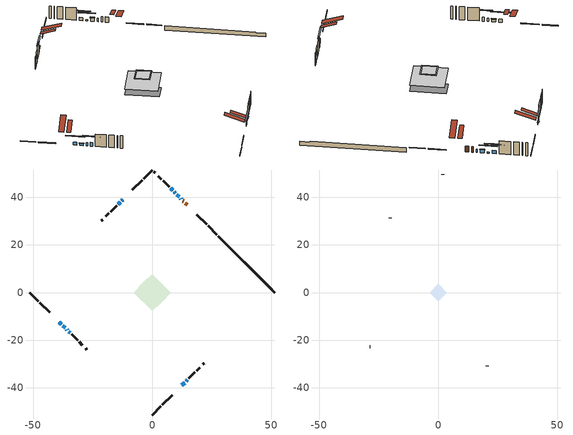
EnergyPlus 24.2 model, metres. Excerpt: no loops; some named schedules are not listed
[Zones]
conditioned space
 floor outside (Floor1 construction): -1.02,0 0,1.02 1.02,0 0,-1.02 z0.46
 floor adiabatic (AdiabaticFloorConstruction): -7.71,0 0,7.71 7.71,0 0,-7.71 z2.9
 floor foundation (Slab1 construction): -5.91,2.17 -2.17,5.91 5.91,-2.17 2.17,-5.91 z-1.22
 wall outside (RimJoist1 construction): 0,-51.38 3.6,-47.78 / -51.38,0 -47.78,-3.6 / 0,51.38 -3.6,47.78 / 27.07,24.31 23.47,27.91 z0.46:0.76
 wall outside (RimJoist2 construction): 4.25,-47.12 8.31,-43.07 / -47.12,-4.25 -43.07,-8.31 / -4.25,47.12 -8.31,43.07 / 22.81,28.57 18.76,32.62 z0.46:0.76
 wall outside (AdiabaticWallConstruction 1): 14.65,36.73 13.86,37.52 / 13.2,38.18 12.84,38.54 z0.46:2.49
 wall outside (AdiabaticWallConstruction): 12.19,39.19 11.89,39.49 / -35.92,-15.46 -35.62,-15.76 z0.46:1.68; 11.23,40.15 10.37,41.01 / -38.96,-12.42 -38.09,-13.28 / 8.55,42.82 7.69,43.69 z0.46:1.6; -12.42,38.96 -12.85,38.53 z0.46:1.07; -37.44,-13.94 -36.58,-14.8 z0.46:1.22; 9.71,41.66 9.21,42.17 z0.46:0.92; -13.51,37.87 -14.31,37.07 z0.46:1.96; 12.42,-38.96 13.53,-37.84 / 14.19,-37.19 14.75,-36.63 z0.46:1.86; -34.97,-16.41 -34.46,-16.92 z0.46:1.91
 wall outside (Wall1 construction): 15.4,-35.97 17.92,-33.45 / -33.81,-17.57 -31.29,-20.09 / -14.96,36.42 -17.48,33.9 / 7.03,44.34 4.51,46.86 z0.46:5.34
 wall outside (Wall2 construction): 18.58,-32.8 19.88,-31.5 / -30.63,-20.75 -29.33,-22.05 / -18.14,33.24 -19.44,31.94 / 3.86,47.52 2.56,48.82 z0.46:5.34
 wall outside (Wall4 construction): 21.26,-30.12 21.78,-29.6 / -27.95,-23.43 -27.43,-23.95 / -20.82,30.56 -21.34,30.04 / 1.18,50.2 0.66,50.72 z0.46:5.34
 wall foundation (FoundationWall1 construction): 27.72,23.65,-1.22 27.72,23.65,0.46 49.01,2.37,0.46 49.01,2.37,0.15 51.38,0,0.15 51.38,0,-1.22
 window (WindowConstruction 10): 12.18,39.19 11.89,39.49 z0.46:1.68
 window (WindowConstruction 6): 11.23,40.15 10.37,41.01 z0.46:1.6
 window (WindowConstruction 7): -12.42,38.96 -12.85,38.53 z0.46:1.07
 window (WindowConstruction 8): -38.96,-12.42 -38.1,-13.28 z0.46:1.6
 window (WindowConstruction 9): -37.44,-13.94 -36.58,-14.8 z0.46:1.22
 window (WindowConstruction 11): -35.92,-15.46 -35.62,-15.75 z0.46:1.68
 window (WindowConstruction): 9.71,41.67 9.21,42.17 z0.46:0.92
 window (WindowConstruction 1): -13.51,37.87 -14.31,37.07 z0.46:1.96
 window (WindowConstruction 2): 12.42,-38.96 13.53,-37.85 z0.46:1.86
 window (WindowConstruction 3): 14.19,-37.19 14.75,-36.63 z0.46:1.86
 window (WindowConstruction 4): -34.97,-16.41 -34.46,-16.91 z0.46:1.91
 window (WindowConstruction 5): 8.55,42.83 7.69,43.69 z0.46:1.6
 door (Door): 14.65,36.73 13.86,37.52 z0.46:2.49
 door (Door 1): 13.2,38.18 12.84,38.54 z0.46:2.49
 ceiling adiabatic (AdiabaticFloorConstruction): 0,-7.71 7.71,0 0,7.71 -7.71,0 z2.9
 roof outside (Roof2 construction): 11.76,-39.61,5.34 8.31,-36.16,6.97 7.4,-37.07,6.97 10.85,-40.52,5.34; -39.61,-11.76,5.34 -36.16,-8.31,6.97 -37.07,-7.4,6.97 -40.52,-10.85,5.34; -11.76,39.61,5.34 -8.31,36.16,6.97 -7.4,37.07,6.97 -10.85,40.52,5.34; 15.3,36.08,5.34 11.85,32.62,6.97 12.76,31.71,6.97 16.21,35.16,5.34
attic - vented
 floor to conditioned space (Floor2 construction Reversed): -3.18,0 0,3.18 3.18,0 0,-3.18 z5.34
 floor to conditioned space (Floor3 construction Reversed): -3.61,0 0,3.61 3.61,0 0,-3.61 z5.34
 wall outside (Wall3 construction): 20.53,-30.84 20.6,-30.78 / -28.68,-22.7 -28.61,-22.77 / -20.09,31.28 -20.16,31.22 / 1.9,49.48 1.84,49.54 z0.46:5.34
 roof outside (Roof1 construction): 10.2,-41.18,5.34 5.51,-36.5,7.54 4.28,-37.73,7.54 8.96,-42.42,5.34; -41.18,-10.2,5.34 -36.5,-5.51,7.54 -37.73,-4.28,7.54 -42.42,-8.96,5.34; -10.2,41.18,5.34 -5.51,36.5,7.54 -4.28,37.73,7.54 -8.96,42.42,5.34; 16.87,34.51,5.34 12.19,29.83,7.54 13.42,28.59,7.54 18.1,33.27,5.34
shading: 10.23,41.15 11.37,40 11.67,40.3 10.52,41.44 z1.8; -12.99,38.38 -12.28,39.1 -12.57,39.39 -13.29,38.68 z1.27; -36.28,-15.09 -40.77,-10.61 -41.06,-10.9 -36.58,-15.38 z4.16; -36.43,-14.94 -37.58,-13.8 -37.87,-14.09 -36.73,-15.24 z1.42; 7.4,43.98 11.52,39.86 11.81,40.15 7.69,44.27 z3.48; -16.12,35.26 -11.7,39.68 -11.99,39.97 -16.41,35.55 z4.52; 15.34,-36.03 10.61,-40.77 10.9,-41.06 15.63,-36.33 z4.42; 14.89,-36.49 14.05,-37.33 14.34,-37.62 15.18,-36.78 z2.06; -32.65,-18.72 -36.78,-14.6 -37.07,-14.89 -32.94,-19.02 z4.47; 5.88,45.5 10.36,41.01 10.65,41.31 6.17,45.79 z4.16
[Building]
Building 1: Terrain=Suburbs
[Site:Location]
Sydney AP_NS: Latitude {deg}=46.16; Longitude {deg}=-60.05; Time Zone {hr}=-4; Elevation {m}=62; Keep Site Location Information=Yes
[Site:GroundTemperature:Shallow]
2.62187, 0.93492, 0.799824, 1.60037, 4.8141, 8.01286, 10.786, 12.5427, 12.692, 11.2632, 8.56075, 5.46011
[Site:WaterMainsTemperature]
Calculation Method=Schedule; Temperature Schedule=mains temperature schedule
[Material] Roughness=Rough; Thermal Absorptance=0.9
Name | Thickness {m} | Conductivity {W/m-K} | Density {kg/m3} | Specific Heat {J/kg-K} | Solar Absorptance | Visible Absorptance
asphalt or fiberglass shingles | 0.00635 | 0.162714 | 1121.4 | 1465.45 | 0.4 | 0.4
ceiling loosefill ins | 0.0846667 | 0.0480833 | 16.02 | 1046.75 | 0.7 | 0.7
ceiling loosefill ins 1 | 0.169333 | 0.0480833 | 16.02 | 1046.75 | 0.7 | 0.7
ceiling stud and cavity | 0.1397 | 1.03031 | 65.682 | 1177.47 | 0.7 | 0.7
ceiling stud and cavity 1 | 0.1397 | 0.106066 | 65.682 | 1177.47 | 0.7 | 0.7
concrete 4.0 in. | 0.1016 | 1.803125 | 2242.8 | 837.4 | 0.7 | 0.7
concrete 8.0 in. | 0.2032 | 1.803125 | 2242.8 | 837.4 | 0.7 | 0.7
door material | 0.04445 | 0.053851 | 512.64 | 1214.23 | 0.7 | 0.7
door material 1 | 0.04445 | 0.188738 | 512.64 | 1214.23 | 0.7 | 0.7
floor covering | 0.0127 | 0.0433444 | 54.468 | 1339.84 | 0.6 | 0.6
floor rigid ins; wall rigid ins | 0.512978 | 0.029427 | 32.04 | 1214.23 | 0.7 | 0.7
floor stud and cavity | 0.1397 | 1.05506 | 92.3553 | 1139.71 | 0.7 | 0.7
floor stud and cavity 1 | 0.1397 | 1.75129 | 37.0049 | 1207.88 | 0.7 | 0.7
furniture material conditioned space 1 | 0.1524 | 0.115458 | 640.8 | 1214.23 | 0.6 | 0.6
gypsum board | 0.0127 | 0.160291 | 801 | 837.4 | 0.6 | 0.6
osb sheathing 0.5 in. | 0.0127 | 0.115458 | 512.64 | 1214.23 | 0.7 | 0.7
osb sheathing 0.75 in. | 0.01905 | 0.115458 | 512.64 | 1214.23 | 0.7 | 0.7
osb sheathing 2.0 in. | 0.0508 | 0.115458 | 512.64 | 1214.23 | 0.7 | 0.7
rim joist rigid ins | 0.051816 | 0.029427 | 32.04 | 1214.23 | 0.7 | 0.7
rim joist stud and cavity | 0.0508 | 0.0292721 | 125.044 | 1163.47 | 0.6 | 0.6
rim joist stud and cavity 1 | 0.0508 | 0.0406006 | 125.044 | 1163.47 | 0.6 | 0.6
roof stud and cavity | 0.2032 | 0.117661 | 78.34581 | 1123.46 | 0.7 | 0.7
wall stud and cavity | 0.1397 | 0.0926851 | 139.0536 | 1170.24 | 0.7 | 0.7
wall stud and cavity 1 | 0.1397 | 0.0965188 | 139.0536 | 1170.24 | 0.7 | 0.7
wall stud and cavity 2 | 0.0889 | 6.9971 | 50.32683 | 1063.81 | 0.6 | 0.6
wall stud and cavity 3 | 0.1397 | 0.208055 | 139.0536 | 1170.24 | 0.7 | 0.7
wall stud and cavity 4 | 0.0889 | 0.380278 | 52.3479 | 1209.89 | 0.7 | 0.7
wall stud and cavity 5 | 0.0889 | 0.391764 | 83.0341 | 1211.67 | 0.7 | 0.7
wood siding | 0.0254 | 0.102417 | 544.68 | 1172.36 | 0.4 | 0.4
wood siding 1 | 0.00254 | 0.102417 | 544.68 | 1172.36 | 0.4 | 0.4
wood siding 2; wood siding 3; wood siding 4 | 0.0254 | 0.102417 | 544.68 | 1172.36 | 0.7 | 0.7
[WindowMaterial:SimpleGlazingSystem]
Name | U-Factor {W/m2-K} | Solar Heat Gain Coefficient
WindowMaterial | 3.24441 | 0.44
WindowMaterial 1 | 3.28813 | 0.58
WindowMaterial 2 | 3.28075 | 0.54
WindowMaterial 3 | 3.273367 | 0.56
WindowMaterial 4 | 3.28927 | 0.56
WindowMaterial 5 | 3.304596 | 0.58
WindowMaterial 6 | 3.27961 | 0.52
WindowMaterial 7 | 3.04227 | 0.45
WindowMaterial 8 | 2.986628 | 0.6
[Construction]
AdiabaticFloorConstruction: floor stud and cavity 1, floor rigid ins, osb sheathing 0.75 in., floor covering
AdiabaticWallConstruction: wood siding 3, wall rigid ins, wall stud and cavity 4, gypsum board
AdiabaticWallConstruction 1: wood siding 4, wall rigid ins, wall stud and cavity 4, gypsum board
Door: door material
Door 1: door material 1
Floor1 construction: floor stud and cavity, osb sheathing 0.75 in., floor covering
Floor2 construction Reversed: gypsum board, ceiling stud and cavity, ceiling loosefill ins
Floor3 construction Reversed: gypsum board, ceiling stud and cavity 1, ceiling loosefill ins 1
FoundationWall1 construction: concrete 8.0 in.
furniture construction conditioned space 1: furniture material conditioned space 1
PartitionWallConstruction: gypsum board, wall stud and cavity 5, gypsum board
RimJoist1 construction: wood siding 2, osb sheathing 2.0 in., rim joist stud and cavity
RimJoist2 construction: wood siding 2, rim joist rigid ins, osb sheathing 2.0 in., rim joist stud and cavity 1
Roof1 construction: asphalt or fiberglass shingles
Roof2 construction: asphalt or fiberglass shingles, osb sheathing 0.75 in., roof stud and cavity, gypsum board
Slab1 construction: concrete 4.0 in.
Wall1 construction: wood siding, osb sheathing 0.5 in., wall stud and cavity, gypsum board
Wall2 construction: wood siding, osb sheathing 0.5 in., wall stud and cavity 1, gypsum board
Wall3 construction: wood siding 1, wall stud and cavity 2
Wall4 construction: wood siding, osb sheathing 0.5 in., wall stud and cavity 3, gypsum board
WindowConstruction: WindowMaterial
WindowConstruction 1: WindowMaterial 1
WindowConstruction 10: WindowMaterial 7
WindowConstruction 11: WindowMaterial 8
WindowConstruction 2; WindowConstruction 3: WindowMaterial 2
WindowConstruction 4: WindowMaterial 3
WindowConstruction 5; WindowConstruction 6; WindowConstruction 8: WindowMaterial 4
WindowConstruction 7: WindowMaterial 5
WindowConstruction 9: WindowMaterial 6
[Zone] Multiplier=1; Part of Total Floor Area=Yes
Name | Volume {m3}
attic - vented | 16.5666
conditioned space | 373.7
[Space]
Name | Zone | Volume {m3}
attic - vented 1 | attic - vented | 16.5666
conditioned space 1 | conditioned space | 373.7
[ZoneInfiltration:EffectiveLeakageArea]
infil attic - vented 1: Zone or Space=attic - vented 1; Schedule=Always On Discrete; Effective Air Leakage Area {cm2}=1631.65; Stack Coefficient=0.00049263; Wind Coefficient=1.49962e-05
[ZoneMixing]
whole house fan mix: Zone or Space=attic - vented; Schedule=Always On Continuous; Design Flow Rate Calculation Method=Flow/Zone; Design Flow Rate {m3/s}=0; Source Zone or Space=conditioned space
[SurfaceProperty:ExposedFoundationPerimeter]
Slab1: Exposed Perimeter Calculation Method=TotalExposedPerimeter; Total Exposed Perimeter {m}=33.452
[InternalMass] Zone or ZoneList=conditioned space; Space or SpaceList=conditioned space 1
Name | Construction | Surface Area {m2}
furniture mass conditioned space 1 | furniture construction conditioned space 1 | 72.6323
partition wall mass | PartitionWallConstruction | 181.581
[Lights]
interior lighting: Zone or ZoneList or Space or SpaceList=conditioned space 1; Schedule=interior lighting schedule; Design Level Calculation Method=LightingLevel; Lighting Level {W}=343.2; Return Air Fraction=0; Fraction Radiant=0.6; Fraction Visible=0.2; Fraction Replaceable=1
[People]
occupants: Zone or ZoneList or Space or SpaceList=conditioned space 1; Number of People Schedule=occupants schedule; Number of People Calculation Method=People; Number of People=3; Fraction Radiant=0.314171; Sensible Heat Fraction=0.56303; Activity Level Schedule=occupants activity schedule; Carbon Dioxide Generation Rate {m3/s-W}=0; Enable ASHRAE 55 Comfort Warnings=No; Mean Radiant Temperature Calculation Type=EnclosureAveraged
[ElectricEquipment] Zone or ZoneList or Space or SpaceList=conditioned space 1; Design Level Calculation Method=EquipmentLevel
Name | Schedule | Design Level {W} | Fraction Latent | Fraction Radiant | Fraction Lost
clothes dryer | clothes dryer schedule | 140.772 | 0.015 | 0.081 | 0.85
clothes washer | clothes washer schedule | 32.1985 | 0.03 | 0.162 | 0.7
cooking range | cooking range schedule | 215.147 | 0.08 | 0.432 | 0.2
dishwasher | dishwasher schedule | 66.8632 | 0.3 | 0.18 | 0.4
fridge | fridge schedule | 72.9452 | 0 | 0.6 | 0
mech vent bath fan 0 | mech vent bath fan 0 schedule | 25.1 | 0 | 0 | 1
mech vent house fan | mech vent house fan schedule | 0 | 0 | 0 | 1
mech vent house fan cfis | mech vent house fan cfis schedule | 0 | 0 | 0 | 0
mech vent range fan 0 | mech vent range fan 0 schedule | 57 | 0 | 0 | 1
misc plug loads | misc plug loads schedule | 494.7 | 0.045 | 0.513 | 0.1
whole house fan | Always On Discrete | 0 | 0 | 0 | 1
[OtherEquipment] Zone or ZoneList or Space or SpaceList=conditioned space 1; Design Level Calculation Method=EquipmentLevel
Name | Fuel Type | Schedule | Design Level {W} | Fraction Latent | Fraction Radiant | Fraction Lost
clothes dryer 1 | Electricity | clothes dryer schedule | 0 | 0.015 | 0.081 | 0.85
cooking range 1 | Electricity | cooking range schedule | 0 | 0.08 | 0.432 | 0.2
general water use latent | None | general water use schedule | 62.594 | 1 | 0 | 0
general water use sensible | None | general water use schedule | -61.6891 | 0 | 0.6 | 0
mech vent house fan latent load | None | Always On Discrete | 0 | 1 | 0 | 0
mech vent house fan sensible load | None | Always On Discrete | 0 | 0 | 0 | 0
water heater energy adjustment1 | FuelOilNo2 | Always On Discrete | 0.01 | 0 | 0 | 1
[ZoneInfiltration:DesignFlowRate] Zone or ZoneList or Space or SpaceList=conditioned space 1; Schedule=Always On Discrete; Design Flow Rate Calculation Method=Flow/Zone; Design Flow Rate {m3/s}=0
infil flow; natural vent flow; whole house fan flow
[Foundation:Kiva]
Foundation Kiva 1: Initial Indoor Air Temperature {C}=18; Wall Height Above Grade {m}=0.460004; Wall Depth Below Slab {m}=0.2032
[Foundation:Kiva:Settings]
Soil Conductivity {W/m-K}=0.849921; Soil Density {kg/m3}=1842.3; Soil Specific Heat {J/kg-K}=418.7; Ground Solar Absorptivity=0.9; Ground Thermal Absorptivity=0.9; Ground Surface Roughness {m}=0.03; Far-Field Width {m}=40; Deep-Ground Boundary Condition=ZeroFlux; Deep-Ground Depth {m}=40; Minimum Cell Dimension {m}=0.2; Maximum Cell Growth Coefficient=3; Simulation Timestep=Timestep
[Exterior:Lights]
exterior lighting: Schedule=exterior lighting schedule; Design Level {W}=75.6
[Schedule:Constant]
Name | Hourly Value
Always On Continuous; mech vent house fan schedule; mech vent house fan cfis schedule; Always On Discrete | 1
occupants activity schedule | 117.228
fridge schedule | 0
[Schedule:Week:Daily]
interior lighting schedule Week Rule - Jan1-Jan27: interior lighting schedule day, interior lighting schedule day, interior lighting schedule day, interior lighting schedule day, interior lighting schedule day, interior lighting schedule day, interior lighting schedule day, interior lighting schedule default day, interior lighting schedule default day, interior lighting schedule default day, interior lighting schedule default day, interior lighting schedule default day
interior lighting schedule Week Rule - Jan28-Feb3: interior lighting schedule day, interior lighting schedule day, interior lighting schedule day, interior lighting schedule day, interior lighting schedule day 1, interior lighting schedule day 1, interior lighting schedule day 1, interior lighting schedule default day, interior lighting schedule default day, interior lighting schedule default day, interior lighting schedule default day, interior lighting schedule default day
interior lighting schedule Week Rule - Feb4-Feb24: interior lighting schedule day 1, interior lighting schedule day 1, interior lighting schedule day 1, interior lighting schedule day 1, interior lighting schedule day 1, interior lighting schedule day 1, interior lighting schedule day 1, interior lighting schedule default day, interior lighting schedule default day, interior lighting schedule default day, interior lighting schedule default day, interior lighting schedule default day
interior lighting schedule Week Rule - Feb25-Mar3: interior lighting schedule day 1, interior lighting schedule day 1, interior lighting schedule day 1, interior lighting schedule day 1, interior lighting schedule day 2, interior lighting schedule day 2, interior lighting schedule day 2, interior lighting schedule default day, interior lighting schedule default day, interior lighting schedule default day, interior lighting schedule default day, interior lighting schedule default day
interior lighting schedule Week Rule - Mar4-Mar31: interior lighting schedule day 2, interior lighting schedule day 2, interior lighting schedule day 2, interior lighting schedule day 2, interior lighting schedule day 2, interior lighting schedule day 2, interior lighting schedule day 2, interior lighting schedule default day, interior lighting schedule default day, interior lighting schedule default day, interior lighting schedule default day, interior lighting schedule default day
interior lighting schedule Week Rule - Apr1-Apr28: interior lighting schedule day 3, interior lighting schedule day 3, interior lighting schedule day 3, interior lighting schedule day 3, interior lighting schedule day 3, interior lighting schedule day 3, interior lighting schedule day 3, interior lighting schedule default day, interior lighting schedule default day, interior lighting schedule default day, interior lighting schedule default day, interior lighting schedule default day
interior lighting schedule Week Rule - Apr29-May5: interior lighting schedule day 3, interior lighting schedule day 3, interior lighting schedule day 4, interior lighting schedule day 4, interior lighting schedule day 4, interior lighting schedule day 4, interior lighting schedule day 4, interior lighting schedule default day, interior lighting schedule default day, interior lighting schedule default day, interior lighting schedule default day, interior lighting schedule default day
interior lighting schedule Week Rule - May6-May26: interior lighting schedule day 4, interior lighting schedule day 4, interior lighting schedule day 4, interior lighting schedule day 4, interior lighting schedule day 4, interior lighting schedule day 4, interior lighting schedule day 4, interior lighting schedule default day, interior lighting schedule default day, interior lighting schedule default day, interior lighting schedule default day, interior lighting schedule default day
interior lighting schedule Week Rule - May27-Jun2: interior lighting schedule day 4, interior lighting schedule day 4, interior lighting schedule day 4, interior lighting schedule day 4, interior lighting schedule day 4, interior lighting schedule day 5, interior lighting schedule day 5, interior lighting schedule default day, interior lighting schedule default day, interior lighting schedule default day, interior lighting schedule default day, interior lighting schedule default day
interior lighting schedule Week Rule - Jun3-Jun30: interior lighting schedule day 5, interior lighting schedule day 5, interior lighting schedule day 5, interior lighting schedule day 5, interior lighting schedule day 5, interior lighting schedule day 5, interior lighting schedule day 5, interior lighting schedule default day, interior lighting schedule default day, interior lighting schedule default day, interior lighting schedule default day, interior lighting schedule default day
interior lighting schedule Week Rule - Jul1-Jul28: interior lighting schedule day 6, interior lighting schedule day 6, interior lighting schedule day 6, interior lighting schedule day 6, interior lighting schedule day 6, interior lighting schedule day 6, interior lighting schedule day 6, interior lighting schedule default day, interior lighting schedule default day, interior lighting schedule default day, interior lighting schedule default day, interior lighting schedule default day
interior lighting schedule Week Rule - Jul29-Aug4: interior lighting schedule day 6, interior lighting schedule day 6, interior lighting schedule day 6, interior lighting schedule day 7, interior lighting schedule day 7, interior lighting schedule day 7, interior lighting schedule day 7, interior lighting schedule default day, interior lighting schedule default day, interior lighting schedule default day, interior lighting schedule default day, interior lighting schedule default day
interior lighting schedule Week Rule - Aug5-Aug25: interior lighting schedule day 7, interior lighting schedule day 7, interior lighting schedule day 7, interior lighting schedule day 7, interior lighting schedule day 7, interior lighting schedule day 7, interior lighting schedule day 7, interior lighting schedule default day, interior lighting schedule default day, interior lighting schedule default day, interior lighting schedule default day, interior lighting schedule default day
interior lighting schedule Week Rule - Aug26-Sep1: interior lighting schedule day 7, interior lighting schedule day 7, interior lighting schedule day 7, interior lighting schedule day 7, interior lighting schedule day 7, interior lighting schedule day 7, interior lighting schedule day 8, interior lighting schedule default day, interior lighting schedule default day, interior lighting schedule default day, interior lighting schedule default day, interior lighting schedule default day
interior lighting schedule Week Rule - Sep2-Sep29: interior lighting schedule day 8, interior lighting schedule day 8, interior lighting schedule day 8, interior lighting schedule day 8, interior lighting schedule day 8, interior lighting schedule day 8, interior lighting schedule day 8, interior lighting schedule default day, interior lighting schedule default day, interior lighting schedule default day, interior lighting schedule default day, interior lighting schedule default day
interior lighting schedule Week Rule - Sep30-Oct6: interior lighting schedule day 8, interior lighting schedule day 9, interior lighting schedule day 9, interior lighting schedule day 9, interior lighting schedule day 9, interior lighting schedule day 9, interior lighting schedule day 9, interior lighting schedule default day, interior lighting schedule default day, interior lighting schedule default day, interior lighting schedule default day, interior lighting schedule default day
interior lighting schedule Week Rule - Oct7-Oct27: interior lighting schedule day 9, interior lighting schedule day 9, interior lighting schedule day 9, interior lighting schedule day 9, interior lighting schedule day 9, interior lighting schedule day 9, interior lighting schedule day 9, interior lighting schedule default day, interior lighting schedule default day, interior lighting schedule default day, interior lighting schedule default day, interior lighting schedule default day
interior lighting schedule Week Rule - Oct28-Nov3: interior lighting schedule day 9, interior lighting schedule day 9, interior lighting schedule day 9, interior lighting schedule day 9, interior lighting schedule day 10, interior lighting schedule day 10, interior lighting schedule day 10, interior lighting schedule default day, interior lighting schedule default day, interior lighting schedule default day, interior lighting schedule default day, interior lighting schedule default day
interior lighting schedule Week Rule - Nov4-Nov24: interior lighting schedule day 10, interior lighting schedule day 10, interior lighting schedule day 10, interior lighting schedule day 10, interior lighting schedule day 10, interior lighting schedule day 10, interior lighting schedule day 10, interior lighting schedule default day, interior lighting schedule default day, interior lighting schedule default day, interior lighting schedule default day, interior lighting schedule default day
interior lighting schedule Week Rule - Nov25-Dec1: interior lighting schedule day 10, interior lighting schedule day 10, interior lighting schedule day 10, interior lighting schedule day 10, interior lighting schedule day 10, interior lighting schedule day 10, interior lighting schedule day 11, interior lighting schedule default day, interior lighting schedule default day, interior lighting schedule default day, interior lighting schedule default day, interior lighting schedule default day
interior lighting schedule Week Rule - Dec2-Dec31: interior lighting schedule day 11, interior lighting schedule day 11, interior lighting schedule day 11, interior lighting schedule day 11, interior lighting schedule day 11, interior lighting schedule day 11, interior lighting schedule day 11, interior lighting schedule default day, interior lighting schedule default day, interior lighting schedule default day, interior lighting schedule default day, interior lighting schedule default day
occupants schedule Week Rule - Jan1-Dec31: occupants schedule day, occupants schedule day, occupants schedule day, occupants schedule day, occupants schedule day, occupants schedule day, occupants schedule day, occupants schedule default day, occupants schedule default day, occupants schedule default day, occupants schedule default day, occupants schedule default day
clothes dryer schedule Week Rule - Jan1-Dec31: clothes dryer schedule day, clothes dryer schedule day, clothes dryer schedule day, clothes dryer schedule day, clothes dryer schedule day, clothes dryer schedule day, clothes dryer schedule day, clothes dryer schedule default day, clothes dryer schedule default day, clothes dryer schedule default day, clothes dryer schedule default day, clothes dryer schedule default day
clothes washer schedule Week Rule - Jan1-Dec31: clothes washer schedule day, clothes washer schedule day, clothes washer schedule day, clothes washer schedule day, clothes washer schedule day, clothes washer schedule day, clothes washer schedule day, clothes washer schedule default day, clothes washer schedule default day, clothes washer schedule default day, clothes washer schedule default day, clothes washer schedule default day
cooking range schedule Week Rule - Jan1-Dec31: cooking range schedule day, cooking range schedule day, cooking range schedule day, cooking range schedule day, cooking range schedule day, cooking range schedule day, cooking range schedule day, cooking range schedule default day, cooking range schedule default day, cooking range schedule default day, cooking range schedule default day, cooking range schedule default day
dishwasher schedule Week Rule - Jan1-Dec31: dishwasher schedule day, dishwasher schedule day, dishwasher schedule day, dishwasher schedule day, dishwasher schedule day, dishwasher schedule day, dishwasher schedule day, dishwasher schedule default day, dishwasher schedule default day, dishwasher schedule default day, dishwasher schedule default day, dishwasher schedule default day
mech vent bath fan 0 schedule Week Rule - Jan1-Dec31: mech vent bath fan 0 schedule day, mech vent bath fan 0 schedule day, mech vent bath fan 0 schedule day, mech vent bath fan 0 schedule day, mech vent bath fan 0 schedule day, mech vent bath fan 0 schedule day, mech vent bath fan 0 schedule day, mech vent bath fan 0 schedule default day, mech vent bath fan 0 schedule default day, mech vent bath fan 0 schedule default day, mech vent bath fan 0 schedule default day, mech vent bath fan 0 schedule default day
mech vent range fan 0 schedule Week Rule - Jan1-Dec31: mech vent range fan 0 schedule day, mech vent range fan 0 schedule day, mech vent range fan 0 schedule day, mech vent range fan 0 schedule day, mech vent range fan 0 schedule day, mech vent range fan 0 schedule day, mech vent range fan 0 schedule day, mech vent range fan 0 schedule default day, mech vent range fan 0 schedule default day, mech vent range fan 0 schedule default day, mech vent range fan 0 schedule default day, mech vent range fan 0 schedule default day
misc plug loads schedule Week Rule - Jan1-Dec31: misc plug loads schedule day, misc plug loads schedule day, misc plug loads schedule day, misc plug loads schedule day, misc plug loads schedule day, misc plug loads schedule day, misc plug loads schedule day, misc plug loads schedule default day, misc plug loads schedule default day, misc plug loads schedule default day, misc plug loads schedule default day, misc plug loads schedule default day
general water use schedule Week Rule - Jan1-Dec31: general water use schedule day, general water use schedule day, general water use schedule day, general water use schedule day, general water use schedule day, general water use schedule day, general water use schedule day, general water use schedule default day, general water use schedule default day, general water use schedule default day, general water use schedule default day, general water use schedule default day
exterior lighting schedule Week Rule - Jan1-Jan27: exterior lighting schedule day, exterior lighting schedule day, exterior lighting schedule day, exterior lighting schedule day, exterior lighting schedule day, exterior lighting schedule day, exterior lighting schedule day, exterior lighting schedule default day, exterior lighting schedule default day, exterior lighting schedule default day, exterior lighting schedule default day, exterior lighting schedule default day
exterior lighting schedule Week Rule - Jan28-Feb3: exterior lighting schedule day, exterior lighting schedule day, exterior lighting schedule day, exterior lighting schedule day, exterior lighting schedule day 1, exterior lighting schedule day 1, exterior lighting schedule day 1, exterior lighting schedule default day, exterior lighting schedule default day, exterior lighting schedule default day, exterior lighting schedule default day, exterior lighting schedule default day
exterior lighting schedule Week Rule - Feb4-Feb24: exterior lighting schedule day 1, exterior lighting schedule day 1, exterior lighting schedule day 1, exterior lighting schedule day 1, exterior lighting schedule day 1, exterior lighting schedule day 1, exterior lighting schedule day 1, exterior lighting schedule default day, exterior lighting schedule default day, exterior lighting schedule default day, exterior lighting schedule default day, exterior lighting schedule default day
exterior lighting schedule Week Rule - Feb25-Mar3: exterior lighting schedule day 1, exterior lighting schedule day 1, exterior lighting schedule day 1, exterior lighting schedule day 1, exterior lighting schedule day 2, exterior lighting schedule day 2, exterior lighting schedule day 2, exterior lighting schedule default day, exterior lighting schedule default day, exterior lighting schedule default day, exterior lighting schedule default day, exterior lighting schedule default day
exterior lighting schedule Week Rule - Mar4-Mar31: exterior lighting schedule day 2, exterior lighting schedule day 2, exterior lighting schedule day 2, exterior lighting schedule day 2, exterior lighting schedule day 2, exterior lighting schedule day 2, exterior lighting schedule day 2, exterior lighting schedule default day, exterior lighting schedule default day, exterior lighting schedule default day, exterior lighting schedule default day, exterior lighting schedule default day
exterior lighting schedule Week Rule - Apr1-Apr28: exterior lighting schedule day 3, exterior lighting schedule day 3, exterior lighting schedule day 3, exterior lighting schedule day 3, exterior lighting schedule day 3, exterior lighting schedule day 3, exterior lighting schedule day 3, exterior lighting schedule default day, exterior lighting schedule default day, exterior lighting schedule default day, exterior lighting schedule default day, exterior lighting schedule default day
exterior lighting schedule Week Rule - Apr29-May5: exterior lighting schedule day 3, exterior lighting schedule day 3, exterior lighting schedule day 4, exterior lighting schedule day 4, exterior lighting schedule day 4, exterior lighting schedule day 4, exterior lighting schedule day 4, exterior lighting schedule default day, exterior lighting schedule default day, exterior lighting schedule default day, exterior lighting schedule default day, exterior lighting schedule default day
exterior lighting schedule Week Rule - May6-May26: exterior lighting schedule day 4, exterior lighting schedule day 4, exterior lighting schedule day 4, exterior lighting schedule day 4, exterior lighting schedule day 4, exterior lighting schedule day 4, exterior lighting schedule day 4, exterior lighting schedule default day, exterior lighting schedule default day, exterior lighting schedule default day, exterior lighting schedule default day, exterior lighting schedule default day
exterior lighting schedule Week Rule - May27-Jun2: exterior lighting schedule day 4, exterior lighting schedule day 4, exterior lighting schedule day 4, exterior lighting schedule day 4, exterior lighting schedule day 4, exterior lighting schedule day 5, exterior lighting schedule day 5, exterior lighting schedule default day, exterior lighting schedule default day, exterior lighting schedule default day, exterior lighting schedule default day, exterior lighting schedule default day
exterior lighting schedule Week Rule - Jun3-Jun30: exterior lighting schedule day 5, exterior lighting schedule day 5, exterior lighting schedule day 5, exterior lighting schedule day 5, exterior lighting schedule day 5, exterior lighting schedule day 5, exterior lighting schedule day 5, exterior lighting schedule default day, exterior lighting schedule default day, exterior lighting schedule default day, exterior lighting schedule default day, exterior lighting schedule default day
exterior lighting schedule Week Rule - Jul1-Jul28: exterior lighting schedule day 6, exterior lighting schedule day 6, exterior lighting schedule day 6, exterior lighting schedule day 6, exterior lighting schedule day 6, exterior lighting schedule day 6, exterior lighting schedule day 6, exterior lighting schedule default day, exterior lighting schedule default day, exterior lighting schedule default day, exterior lighting schedule default day, exterior lighting schedule default day
exterior lighting schedule Week Rule - Jul29-Aug4: exterior lighting schedule day 6, exterior lighting schedule day 6, exterior lighting schedule day 6, exterior lighting schedule day 7, exterior lighting schedule day 7, exterior lighting schedule day 7, exterior lighting schedule day 7, exterior lighting schedule default day, exterior lighting schedule default day, exterior lighting schedule default day, exterior lighting schedule default day, exterior lighting schedule default day
exterior lighting schedule Week Rule - Aug5-Aug25: exterior lighting schedule day 7, exterior lighting schedule day 7, exterior lighting schedule day 7, exterior lighting schedule day 7, exterior lighting schedule day 7, exterior lighting schedule day 7, exterior lighting schedule day 7, exterior lighting schedule default day, exterior lighting schedule default day, exterior lighting schedule default day, exterior lighting schedule default day, exterior lighting schedule default day
exterior lighting schedule Week Rule - Aug26-Sep1: exterior lighting schedule day 7, exterior lighting schedule day 7, exterior lighting schedule day 7, exterior lighting schedule day 7, exterior lighting schedule day 7, exterior lighting schedule day 7, exterior lighting schedule day 8, exterior lighting schedule default day, exterior lighting schedule default day, exterior lighting schedule default day, exterior lighting schedule default day, exterior lighting schedule default day
exterior lighting schedule Week Rule - Sep2-Sep29: exterior lighting schedule day 8, exterior lighting schedule day 8, exterior lighting schedule day 8, exterior lighting schedule day 8, exterior lighting schedule day 8, exterior lighting schedule day 8, exterior lighting schedule day 8, exterior lighting schedule default day, exterior lighting schedule default day, exterior lighting schedule default day, exterior lighting schedule default day, exterior lighting schedule default day
[Schedule:Year]
interior lighting schedule: interior lighting schedule Week Rule - Jan1-Jan27, 1, 1, 1, 27, interior lighting schedule Week Rule - Jan28-Feb3, 1, 28, 2, 3, interior lighting schedule Week Rule - Feb4-Feb24, 2, 4, 2, 24, interior lighting schedule Week Rule - Feb25-Mar3, 2, 25, 3, 3, interior lighting schedule Week Rule - Mar4-Mar31, 3, 4, 3, 31, interior lighting schedule Week Rule - Apr1-Apr28, 4, 1, 4, 28, interior lighting schedule Week Rule - Apr29-May5, 4, 29, 5, 5, interior lighting schedule Week Rule - May6-May26, 5, 6, 5, 26, interior lighting schedule Week Rule - May27-Jun2, 5, 27, 6, 2, interior lighting schedule Week Rule - Jun3-Jun30, 6, 3, 6, 30, interior lighting schedule Week Rule - Jul1-Jul28, 7, 1, 7, 28, interior lighting schedule Week Rule - Jul29-Aug4, 7, 29, 8, 4, interior lighting schedule Week Rule - Aug5-Aug25, 8, 5, 8, 25, interior lighting schedule Week Rule - Aug26-Sep1, 8, 26, 9, 1, interior lighting schedule Week Rule - Sep2-Sep29, 9, 2, 9, 29, interior lighting schedule Week Rule - Sep30-Oct6, 9, 30, 10, 6, interior lighting schedule Week Rule - Oct7-Oct27, 10, 7, 10, 27, interior lighting schedule Week Rule - Oct28-Nov3, 10, 28, 11, 3, interior lighting schedule Week Rule - Nov4-Nov24, 11, 4, 11, 24, interior lighting schedule Week Rule - Nov25-Dec1, 11, 25, 12, 1, interior lighting schedule Week Rule - Dec2-Dec31, 12, 2, 12, 31
occupants schedule: occupants schedule Week Rule - Jan1-Dec31, 1, 1, 12, 31
clothes dryer schedule: clothes dryer schedule Week Rule - Jan1-Dec31, 1, 1, 12, 31
clothes washer schedule: clothes washer schedule Week Rule - Jan1-Dec31, 1, 1, 12, 31
cooking range schedule: cooking range schedule Week Rule - Jan1-Dec31, 1, 1, 12, 31
dishwasher schedule: dishwasher schedule Week Rule - Jan1-Dec31, 1, 1, 12, 31
mech vent bath fan 0 schedule: mech vent bath fan 0 schedule Week Rule - Jan1-Dec31, 1, 1, 12, 31
mech vent range fan 0 schedule: mech vent range fan 0 schedule Week Rule - Jan1-Dec31, 1, 1, 12, 31
misc plug loads schedule: misc plug loads schedule Week Rule - Jan1-Dec31, 1, 1, 12, 31
general water use schedule: general water use schedule Week Rule - Jan1-Dec31, 1, 1, 12, 31
exterior lighting schedule: exterior lighting schedule Week Rule - Jan1-Jan27, 1, 1, 1, 27, exterior lighting schedule Week Rule - Jan28-Feb3, 1, 28, 2, 3, exterior lighting schedule Week Rule - Feb4-Feb24, 2, 4, 2, 24, exterior lighting schedule Week Rule - Feb25-Mar3, 2, 25, 3, 3, exterior lighting schedule Week Rule - Mar4-Mar31, 3, 4, 3, 31, exterior lighting schedule Week Rule - Apr1-Apr28, 4, 1, 4, 28, exterior lighting schedule Week Rule - Apr29-May5, 4, 29, 5, 5, exterior lighting schedule Week Rule - May6-May26, 5, 6, 5, 26, exterior lighting schedule Week Rule - May27-Jun2, 5, 27, 6, 2, exterior lighting schedule Week Rule - Jun3-Jun30, 6, 3, 6, 30, exterior lighting schedule Week Rule - Jul1-Jul28, 7, 1, 7, 28, exterior lighting schedule Week Rule - Jul29-Aug4, 7, 29, 8, 4, exterior lighting schedule Week Rule - Aug5-Aug25, 8, 5, 8, 25, exterior lighting schedule Week Rule - Aug26-Sep1, 8, 26, 9, 1, exterior lighting schedule Week Rule - Sep2-Sep29, 9, 2, 9, 29, exterior lighting schedule Week Rule - Sep30-Oct6, 9, 30, 10, 6, exterior lighting schedule Week Rule - Oct7-Oct27, 10, 7, 10, 27, exterior lighting schedule Week Rule - Oct28-Nov3, 10, 28, 11, 3, exterior lighting schedule Week Rule - Nov4-Nov24, 11, 4, 11, 24, exterior lighting schedule Week Rule - Nov25-Dec1, 11, 25, 12, 1, exterior lighting schedule Week Rule - Dec2-Dec31, 12, 2, 12, 31
[Schedule:Compact]
mains temperature schedule: Through: 01/01, For: AllDays, Until: 24:00, 6.99889, Through: 01/02, For: AllDays, Until: 24:00, 6.94278, Through: 01/03, For: AllDays, Until: 24:00, 6.88722, Through: 01/04, For: AllDays, Until: 24:00, 6.83278, Through: 01/05, For: AllDays, Until: 24:00, 6.77944, Through: 01/06, For: AllDays, Until: 24:00, 6.72722, Through: 01/07, For: AllDays, Until: 24:00, 6.67556, Through: 01/08, For: AllDays, Until: 24:00, 6.62444, Through: 01/09, For: AllDays, Until: 24:00, 6.575, Through: 01/10, For: AllDays, Until: 24:00, 6.52611, Through: 01/11, For: AllDays, Until: 24:00, 6.47889, Through: 01/12, For: AllDays, Until: 24:00, 6.43222, Through: 01/13, For: AllDays, Until: 24:00, 6.38611, Through: 01/14, For: AllDays, Until: 24:00, 6.34167, Through: 01/15, For: AllDays, Until: 24:00, 6.29833, Through: 01/16, For: AllDays, Until: 24:00, 6.25556, Through: 01/17, For: AllDays, Until: 24:00, 6.21444, Through: 01/18, For: AllDays, Until: 24:00, 6.17389, Through: 01/19, For: AllDays, Until: 24:00, 6.135, Through: 01/20, For: AllDays, Until: 24:00, 6.09667, Through: 01/21, For: AllDays, Until: 24:00, 6.06, Through: 01/22, For: AllDays, Until: 24:00, 6.02389, Through: 01/23, For: AllDays, Until: 24:00, 5.98944, Through: 01/24, For: AllDays, Until: 24:00, 5.95611, Through: 01/25, For: AllDays, Until: 24:00, 5.92333, Through: 01/26, For: AllDays, Until: 24:00, 5.89222, Through: 01/27, For: AllDays, Until: 24:00, 5.86278, Through: 01/28, For: AllDays, Until: 24:00, 5.83389, Through: 01/29, For: AllDays, Until: 24:00, 5.80611, Through: 01/30, For: AllDays, Until: 24:00, 5.78, Through: 01/31, For: AllDays, Until: 24:00, 5.755, Through: 02/01, For: AllDays, Until: 24:00, 5.73111, Through: 02/02, For: AllDays, Until: 24:00, 5.70833, Through: 02/03, For: AllDays, Until: 24:00, 5.68722, Through: 02/04, For: AllDays, Until: 24:00, 5.66667, Through: 02/05, For: AllDays, Until: 24:00, 5.64778, Through: 02/06, For: AllDays, Until: 24:00, 5.63056, Through: 02/07, For: AllDays, Until: 24:00, 5.61389, Through: 02/08, For: AllDays, Until: 24:00, 5.59889, Through: 02/09, For: AllDays, Until: 24:00, 5.585, Through: 02/10, For: AllDays, Until: 24:00, 5.57278, Through: 02/11, For: AllDays, Until: 24:00, 5.56167, Through: 02/12, For: AllDays, Until: 24:00, 5.55167, Through: 02/13, For: AllDays, Until: 24:00, 5.54278, Through: 02/14, For: AllDays, Until: 24:00, 5.53556, Through: 02/15, For: AllDays, Until: 24:00, 5.52944, Through: 02/16, For: AllDays, Until: 24:00, 5.52444, Through: 02/17, For: AllDays, Until: 24:00, 5.52111, Through: 02/18, For: AllDays, Until: 24:00, 5.51889, Through: 02/19, For: AllDays, Until: 24:00, 5.51833, Through: 02/20, For: AllDays, Until: 24:00, 5.51889, Through: 02/21, For: AllDays, Until: 24:00, 5.52056, Through: 02/22, For: AllDays, Until: 24:00, 5.52333, Through: 02/23, For: AllDays, Until: 24:00, 5.52778, Through: 02/24, For: AllDays, Until: 24:00, 5.53333, Through: 02/25, For: AllDays, Until: 24:00, 5.54056, Through: 02/26, For: AllDays, Until: 24:00, 5.54833, Through: 02/27, For: AllDays, Until: 24:00, 5.55833, Through: 02/28, For: AllDays, Until: 24:00, 5.56889, Through: 03/01, For: AllDays, Until: 24:00, 5.58111, Through: 03/02, For: AllDays, Until: 24:00, 5.59444, Through: 03/03, For: AllDays, Until: 24:00, 5.60889, Through: 03/04, For: AllDays, Until: 24:00, 5.625, Through: 03/05, For: AllDays, Until: 24:00, 5.64222, Through: 03/06, For: AllDays, Until: 24:00, 5.66056, Through: 03/07, For: AllDays, Until: 24:00, 5.68056, Through: 03/08, For: AllDays, Until: 24:00, 5.70167, Through: 03/09, For: AllDays, Until: 24:00, 5.72389, Through: 03/10, For: AllDays, Until: 24:00, 5.74722, Through: 03/11, For: AllDays, Until: 24:00, 5.77167, Through: 03/12, For: AllDays, Until: 24:00, 5.79778, Through: 03/13, For: AllDays, Until: 24:00, 5.825, Through: 03/14, For: AllDays, Until: 24:00, 5.85333, Through: 03/15, For: AllDays, Until: 24:00, 5.88278, Through: 03/16, For: AllDays, Until: 24:00, 5.91333, Through: 03/17, For: AllDays, Until: 24:00, 5.94556, Through: 03/18, For: AllDays, Until: 24:00, 5.97889, Through: 03/19, For: AllDays, Until: 24:00, 6.01278, Through: 03/20, For: AllDays, Until: 24:00, 6.04833, Through: 03/21, For: AllDays, Until: 24:00, 6.085, Through: 03/22, For: AllDays, Until: 24:00, 6.12278, Through: 03/23, For: AllDays, Until: 24:00, 6.16167, Through: 03/24, For: AllDays, Until: 24:00, 6.20167, Through: 03/25, For: AllDays, Until: 24:00, 6.24222, Through: 03/26, For: AllDays, Until: 24:00, 6.28444, Through: 03/27, For: AllDays, Until: 24:00, 6.32778, Through: 03/28, For: AllDays, Until: 24:00, 6.37222, Through: 03/29, For: AllDays, Until: 24:00, 6.41722, Through: 03/30, For: AllDays, Until: 24:00, 6.46389, Through: 03/31, For: AllDays, Until: 24:00, 6.51111, Through: 04/01, For: AllDays, Until: 24:00, 6.55944, Through: 04/02, For: AllDays, Until: 24:00, 6.60889, Through: 04/03, For: AllDays, Until: 24:00, 6.65944, Through: 04/04, For: AllDays, Until: 24:00, 6.71056, Through: 04/05, For: AllDays, Until: 24:00, 6.76278, Through: 04/06, For: AllDays, Until: 24:00, 6.81611, Through: 04/07, For: AllDays, Until: 24:00, 6.87, Through: 04/08, For: AllDays, Until: 24:00, 6.925, Through: 04/09, For: AllDays, Until: 24:00, 6.98111, Through: 04/10, For: AllDays, Until: 24:00, 7.03778, Through: 04/11, For: AllDays, Until: 24:00, 7.09556, Through: 04/12, For: AllDays, Until: 24:00, 7.15389, Through: 04/13, For: AllDays, Until: 24:00, 7.21333, Through: 04/14, For: AllDays, Until: 24:00, 7.27333, Through: 04/15, For: AllDays, Until: 24:00, 7.33389, Through: 04/16, For: AllDays, Until: 24:00, 7.39556, Through: 04/17, For: AllDays, Until: 24:00, 7.45778, Through: 04/18, For: AllDays, Until: 24:00, 7.52111, Through: 04/19, For: AllDays, Until: 24:00, 7.585, Through: 04/20, For: AllDays, Until: 24:00, 7.64944, Through: 04/21, For: AllDays, Until: 24:00, 7.71444, Through: 04/22, For: AllDays, Until: 24:00, 7.78, Through: 04/23, For: AllDays, Until: 24:00, 7.84667, Through: 04/24, For: AllDays, Until: 24:00, 7.91389, Through: 04/25, For: AllDays, Until: 24:00, 7.98111, Through: 04/26, For: AllDays, Until: 24:00, 8.04944, Through: 04/27, For: AllDays, Until: 24:00, 8.11833, Through: 04/28, For: AllDays, Until: 24:00, 8.18778, Through: 04/29, For: AllDays, Until: 24:00, 8.25722, Through: 04/30, For: AllDays, Until: 24:00, 8.32778, Through: 05/01, For: AllDays, Until: 24:00, 8.39833, Through: 05/02, For: AllDays, Until: 24:00, 8.46944, Through: 05/03, For: AllDays, Until: 24:00, 8.54111, Through: 05/04, For: AllDays, Until: 24:00, 8.61333, Through: 05/05, For: AllDays, Until: 24:00, 8.68556, Through: 05/06, For: AllDays, Until: 24:00, 8.75833, Through: 05/07, For: AllDays, Until: 24:00, 8.83167, Through: 05/08, For: AllDays, Until: 24:00, 8.905, Through: 05/09, For: AllDays, Until: 24:00, 8.97889, Through: 05/10, For: AllDays, Until: 24:00, 9.05278, Through: 05/11, For: AllDays, Until: 24:00, 9.12722, Through: 05/12, For: AllDays, Until: 24:00, 9.20167, Through: 05/13, For: AllDays, Until: 24:00, 9.27667, Through: 05/14, For: AllDays, Until: 24:00, 9.35111, Through: 05/15, For: AllDays, Until: 24:00, 9.42611, Through: 05/16, For: AllDays, Until: 24:00, 9.50167, Through: 05/17, For: AllDays, Until: 24:00, 9.57667, Through: 05/18, For: AllDays, Until: 24:00, 9.65222, Through: 05/19, For: AllDays, Until: 24:00, 9.72778, Through: 05/20, For: AllDays, Until: 24:00, 9.80333, Through: 05/21, For: AllDays, Until: 24:00, 9.87889, Through: 05/22, For: AllDays, Until: 24:00, 9.95444, Through: 05/23, For: AllDays, Until: 24:00, 10.0306, Through: 05/24, For: AllDays, Until: 24:00, 10.1061, Through: 05/25, For: AllDays, Until: 24:00, 10.1811, Through: 05/26, For: AllDays, Until: 24:00, 10.2567, Through: 05/27, For: AllDays, Until: 24:00, 10.3322, Through: 05/28, For: AllDays, Until: 24:00, 10.4072, Through: 05/29, For: AllDays, Until: 24:00, 10.4822, Through: 05/30, For: AllDays, Until: 24:00, 10.5572, Through: 05/31, For: AllDays, Until: 24:00, 10.6322, Through: 06/01, For: AllDays, Until: 24:00, 10.7067, Through: 06/02, For: AllDays, Until: 24:00, 10.7806, Through: 06/03, For: AllDays, Until: 24:00, 10.8544, Through: 06/04, For: AllDays, Until: 24:00, 10.9283, Through: 06/05, For: AllDays, Until: 24:00, 11.0017, Through: 06/06, For: AllDays, Until: 24:00, 11.075, Through: 06/07, For: AllDays, Until: 24:00, 11.1478, Through: 06/08, For: AllDays, Until: 24:00, 11.22, Through: 06/09, For: AllDays, Until: 24:00, 11.2922, Through: 06/10, For: AllDays, Until: 24:00, 11.3633, Through: 06/11, For: AllDays, Until: 24:00, 11.4344, Through: 06/12, For: AllDays, Until: 24:00, 11.5056, Through: 06/13, For: AllDays, Until: 24:00, 11.5756, Through: 06/14, For: AllDays, Until: 24:00, 11.6456, Through: 06/15, For: AllDays, Until: 24:00, 11.7144, Through: 06/16, For: AllDays, Until: 24:00, 11.7833, Through: 06/17, For: AllDays, Until: 24:00, 11.8517, Through: 06/18, For: AllDays, Until: 24:00, 11.9189, Through: 06/19, For: AllDays, Until: 24:00, 11.9861, Through: 06/20, For: AllDays, Until: 24:00, 12.0522, Through: 06/21, For: AllDays, Until: 24:00, 12.1178, Through: 06/22, For: AllDays, Until: 24:00, 12.1833, Through: 06/23, For: AllDays, Until: 24:00, 12.2472, Through: 06/24, For: AllDays, Until: 24:00, 12.3111, Through: 06/25, For: AllDays, Until: 24:00, 12.3739, Through: 06/26, For: AllDays, Until: 24:00, 12.4367, Through: 06/27, For: AllDays, Until: 24:00, 12.4978, Through: 06/28, For: AllDays, Until: 24:00, 12.5589, Through: 06/29, For: AllDays, Until: 24:00, 12.6189, Through: 06/30, For: AllDays, Until: 24:00, 12.6778, Through: 07/01, For: AllDays, Until: 24:00, 12.7361, Through: 07/02, For: AllDays, Until: 24:00, 12.7939, Through: 07/03, For: AllDays, Until: 24:00, 12.8506, Through: 07/04, For: AllDays, Until: 24:00, 12.9061, Through: 07/05, For: AllDays, Until: 24:00, 12.9611, Through: 07/06, For: AllDays, Until: 24:00, 13.015, Through: 07/07, For: AllDays, Until: 24:00, 13.0678, Through: 07/08, For: AllDays, Until: 24:00, 13.12, Through: 07/09, For: AllDays, Until: 24:00, 13.1711, Through: 07/10, For: AllDays, Until: 24:00, 13.2217, Through: 07/11, For: AllDays, Until: 24:00, 13.2711, Through: 07/12, For: AllDays, Until: 24:00, 13.3189, Through: 07/13, For: AllDays, Until: 24:00, 13.3661, Through: 07/14, For: AllDays, Until: 24:00, 13.4128, Through: 07/15, For: AllDays, Until: 24:00, 13.4578, Through: 07/16, For: AllDays, Until: 24:00, 13.5017, Through: 07/17, For: AllDays, Until: 24:00, 13.545, Through: 07/18, For: AllDays, Until: 24:00, 13.5867, Through: 07/19, For: AllDays, Until: 24:00, 13.6278, Through: 07/20, For: AllDays, Until: 24:00, 13.6678, Through: 07/21, For: AllDays, Until: 24:00, 13.7061, Through: 07/22, For: AllDays, Until: 24:00, 13.7439, Through: 07/23, For: AllDays, Until: 24:00, 13.7806, Through: 07/24, For: AllDays, Until: 24:00, 13.8156, Through: 07/25, For: AllDays, Until: 24:00, 13.85, Through: 07/26, For: AllDays, Until: 24:00, 13.8828, Through: 07/27, For: AllDays, Until: 24:00, 13.9144, Through: 07/28, For: AllDays, Until: 24:00, 13.945, Through: 07/29, For: AllDays, Until: 24:00, 13.9744, Through: 07/30, For: AllDays, Until: 24:00, 14.0028, Through: 07/31, For: AllDays, Until: 24:00, 14.0294, Through: 08/01, For: AllDays, Until: 24:00, 14.0556, Through: 08/02, For: AllDays, Until: 24:00, 14.08, Through: 08/03, For: AllDays, Until: 24:00, 14.1033, Through: 08/04, For: AllDays, Until: 24:00, 14.1256, Through: 08/05, For: AllDays, Until: 24:00, 14.1461, Through: 08/06, For: AllDays, Until: 24:00, 14.1656, Through: 08/07, For: AllDays, Until: 24:00, 14.1839, Through: 08/08, For: AllDays, Until: 24:00, 14.2011, Through: 08/09, For: AllDays, Until: 24:00, 14.2172, Through: 08/10, For: AllDays, Until: 24:00, 14.2317, Through: 08/11, For: AllDays, Until: 24:00, 14.2444, Through: 08/12, For: AllDays, Until: 24:00, 14.2567, Through: 08/13, For: AllDays, Until: 24:00, 14.2672, Through: 08/14, For: AllDays, Until: 24:00, 14.2767, Through: 08/15, For: AllDays, Until: 24:00, 14.2844, Through: 08/16, For: AllDays, Until: 24:00, 14.2917, Through: 08/17, For: AllDays, Until: 24:00, 14.2972, Through: 08/18, For: AllDays, Until: 24:00, 14.3011, Through: 08/19, For: AllDays, Until: 24:00, 14.3039, Through: 08/20, For: AllDays, Until: 24:00, 14.3056, Through: 08/21, For: AllDays, Until: 24:00, 14.3061, Through: 08/22, For: AllDays, Until: 24:00, 14.305, Through: 08/23, For: AllDays, Until: 24:00, 14.3028, Through: 08/24, For: AllDays, Until: 24:00, 14.2989, Through: 08/25, For: AllDays, Until: 24:00, 14.2939, Through: 08/26, For: AllDays, Until: 24:00, 14.2878, Through: 08/27, For: AllDays, Until: 24:00, 14.28, Through: 08/28, For: AllDays, Until: 24:00, 14.2717, Through: 08/29, For: AllDays, Until: 24:00, 14.2611, Through: 08/30, For: AllDays, Until: 24:00, 14.25, Through: 08/31, For: AllDays, Until: 24:00, 14.2372, Through: 09/01, For: AllDays, Until: 24:00, 14.2233, Through: 09/02, For: AllDays, Until: 24:00, 14.2083, Through: 09/03, For: AllDays, Until: 24:00, 14.1917, Through: 09/04, For: AllDays, Until: 24:00, 14.1739, Through: 09/05, For: AllDays, Until: 24:00, 14.155, Through: 09/06, For: AllDays, Until: 24:00, 14.1344, Through: 09/07, For: AllDays, Until: 24:00, 14.1128, Through: 09/08, For: AllDays, Until: 24:00, 14.09, Through: 09/09, For: AllDays, Until: 24:00, 14.0661, Through: 09/10, For: AllDays, Until: 24:00, 14.0411, Through: 09/11, For: AllDays, Until: 24:00, 14.0144, Through: 09/12, For: AllDays, Until: 24:00, 13.9867, Through: 09/13, For: AllDays, Until: 24:00, 13.9578, Through: 09/14, For: AllDays, Until: 24:00, 13.9278, Through: 09/15, For: AllDays, Until: 24:00, 13.8967, Through: 09/16, For: AllDays, Until: 24:00, 13.8639, Through: 09/17, For: AllDays, Until: 24:00, 13.8306, Through: 09/18, For: AllDays, Until: 24:00, 13.7956, Through: 09/19, For: AllDays, Until: 24:00, 13.7594, Through: 09/20, For: AllDays, Until: 24:00, 13.7228, Through: 09/21, For: AllDays, Until: 24:00, 13.6844, Through: 09/22, For: AllDays, Until: 24:00, 13.645, Through: 09/23, For: AllDays, Until: 24:00, 13.6044, Through: 09/24, For: AllDays, Until: 24:00, 13.5628, Through: 09/25, For: AllDays, Until: 24:00, 13.5206, Through: 09/26, For: AllDays, Until: 24:00, 13.4767, Through: 09/27, For: AllDays, Until: 24:00, 13.4322, Through: 09/28, For: AllDays, Until: 24:00, 13.3861, Through: 09/29, For: AllDays, Until: 24:00, 13.3394, Through: 09/30, For: AllDays, Until: 24:00, 13.2917, Through: 10/01, For: AllDays, Until: 24:00, 13.2428, Through: 10/02, For: AllDays, Until: 24:00, 13.1928, Through: 10/03, For: AllDays, Until: 24:00, 13.1422, Through: 10/04, For: AllDays, Until: 24:00, 13.0906, Through: 10/05, For: AllDays, Until: 24:00, 13.0378, Through: 10/06, For: AllDays, Until: 24:00, 12.9844, Through: 10/07, For: AllDays, Until: 24:00, 12.9294, Through: 10/08, For: AllDays, Until: 24:00, 12.8744, Through: 10/09, For: AllDays, Until: 24:00, 12.8178, Through: 10/10, For: AllDays, Until: 24:00, 12.7611, Through: 10/11, For: AllDays, Until: 24:00, 12.7028, Through: 10/12, For: AllDays, Until: 24:00, 12.6439, Through: 10/13, For: AllDays, Until: 24:00, 12.5844, Through: 10/14, For: AllDays, Until: 24:00, 12.5239, Through: 10/15, For: AllDays, Until: 24:00, 12.4628, Through: 10/16, For: AllDays, Until: 24:00, 12.4011, Through: 10/17, For: AllDays, Until: 24:00, 12.3383, Through: 10/18, For: AllDays, Until: 24:00, 12.275, Through: 10/19, For: AllDays, Until: 24:00, 12.2106, Through: 10/20, For: AllDays, Until: 24:00, 12.1461, Through: 10/21, For: AllDays, Until: 24:00, 12.0806, Through: 10/22, For: AllDays, Until: 24:00, 12.0144, Through: 10/23, For: AllDays, Until: 24:00, 11.9478, Through: 10/24, For: AllDays, Until: 24:00, 11.8806, Through: 10/25, For: AllDays, Until: 24:00, 11.8128, Through: 10/26, For: AllDays, Until: 24:00, 11.7439, Through: 10/27, For: AllDays, Until: 24:00, 11.675, Through: 10/28, For: AllDays, Until: 24:00, 11.6056, Through: 10/29, For: AllDays, Until: 24:00, 11.5356, Through: 10/30, For: AllDays, Until: 24:00, 11.465, Through: 10/31, For: AllDays, Until: 24:00, 11.3939, Through: 11/01, For: AllDays, Until: 24:00, 11.3228, Through: 11/02, For: AllDays, Until: 24:00, 11.2511, Through: 11/03, For: AllDays, Until: 24:00, 11.1789, Through: 11/04, For: AllDays, Until: 24:00, 11.1061, Through: 11/05, For: AllDays, Until: 24:00, 11.0333, Through: 11/06, For: AllDays, Until: 24:00, 10.96, Through: 11/07, For: AllDays, Until: 24:00, 10.8861, Through: 11/08, For: AllDays, Until: 24:00, 10.8122, Through: 11/09, For: AllDays, Until: 24:00, 10.7383, Through: 11/10, For: AllDays, Until: 24:00, 10.6639, Through: 11/11, For: AllDays, Until: 24:00, 10.5894, Through: 11/12, For: AllDays, Until: 24:00, 10.5144, Through: 11/13, For: AllDays, Until: 24:00, 10.4394, Through: 11/14, For: AllDays, Until: 24:00, 10.3644, Through: 11/15, For: AllDays, Until: 24:00, 10.2889, Through: 11/16, For: AllDays, Until: 24:00, 10.2139, Through: 11/17, For: AllDays, Until: 24:00, 10.1383, Through: 11/18, For: AllDays, Until: 24:00, 10.0628, Through: 11/19, For: AllDays, Until: 24:00, 9.98722, Through: 11/20, For: AllDays, Until: 24:00, 9.91167, Through: 11/21, For: AllDays, Until: 24:00, 9.83611, Through: 11/22, For: AllDays, Until: 24:00, 9.76, Through: 11/23, For: AllDays, Until: 24:00, 9.68444, Through: 11/24, For: AllDays, Until: 24:00, 9.60944, Through: 11/25, For: AllDays, Until: 24:00, 9.53389, Through: 11/26, For: AllDays, Until: 24:00, 9.45833, Through: 11/27, For: AllDays, Until: 24:00, 9.38333, Through: 11/28, For: AllDays, Until: 24:00, 9.30833, Through: 11/29, For: AllDays, Until: 24:00, 9.23389, Through: 11/30, For: AllDays, Until: 24:00, 9.15889, Through: 12/01, For: AllDays, Until: 24:00, 9.08444, Through: 12/02, For: AllDays, Until: 24:00, 9.01056, Through: 12/03, For: AllDays, Until: 24:00, 8.93667, Through: 12/04, For: AllDays, Until: 24:00, 8.86333, Through: 12/05, For: AllDays, Until: 24:00, 8.79, Through: 12/06, For: AllDays, Until: 24:00, 8.71667, Through: 12/07, For: AllDays, Until: 24:00, 8.64444, Through: 12/08, For: AllDays, Until: 24:00, 8.57222, Through: 12/09, For: AllDays, Until: 24:00, 8.5, Through: 12/10, For: AllDays, Until: 24:00, 8.42889, Through: 12/11, For: AllDays, Until: 24:00, 8.35778, Through: 12/12, For: AllDays, Until: 24:00, 8.28722, Through: 12/13, For: AllDays, Until: 24:00, 8.21722, Through: 12/14, For: AllDays, Until: 24:00, 8.14778, Through: 12/15, For: AllDays, Until: 24:00, 8.07889, Through: 12/16, For: AllDays, Until: 24:00, 8.01056, Through: 12/17, For: AllDays, Until: 24:00, 7.94278, Through: 12/18, For: AllDays, Until: 24:00, 7.87556, Through: 12/19, For: AllDays, Until: 24:00, 7.80889, Through: 12/20, For: AllDays, Until: 24:00, 7.74278, Through: 12/21, For: AllDays, Until: 24:00, 7.67722, Through: 12/22, For: AllDays, Until: 24:00, 7.61222, Through: 12/23, For: AllDays, Until: 24:00, 7.54833, Through: 12/24, For: AllDays, Until: 24:00, 7.485, Through: 12/25, For: AllDays, Until: 24:00, 7.42222, Through: 12/26, For: AllDays, Until: 24:00, 7.36, Through: 12/27, For: AllDays, Until: 24:00, 7.29889, Through: 12/28, For: AllDays, Until: 24:00, 7.23889, Through: 12/29, For: AllDays, Until: 24:00, 7.17889, Through: 12/30, For: AllDays, Until: 24:00, 7.12056, Through: 12/31, For: AllDays, Until: 24:00, 7.06222
